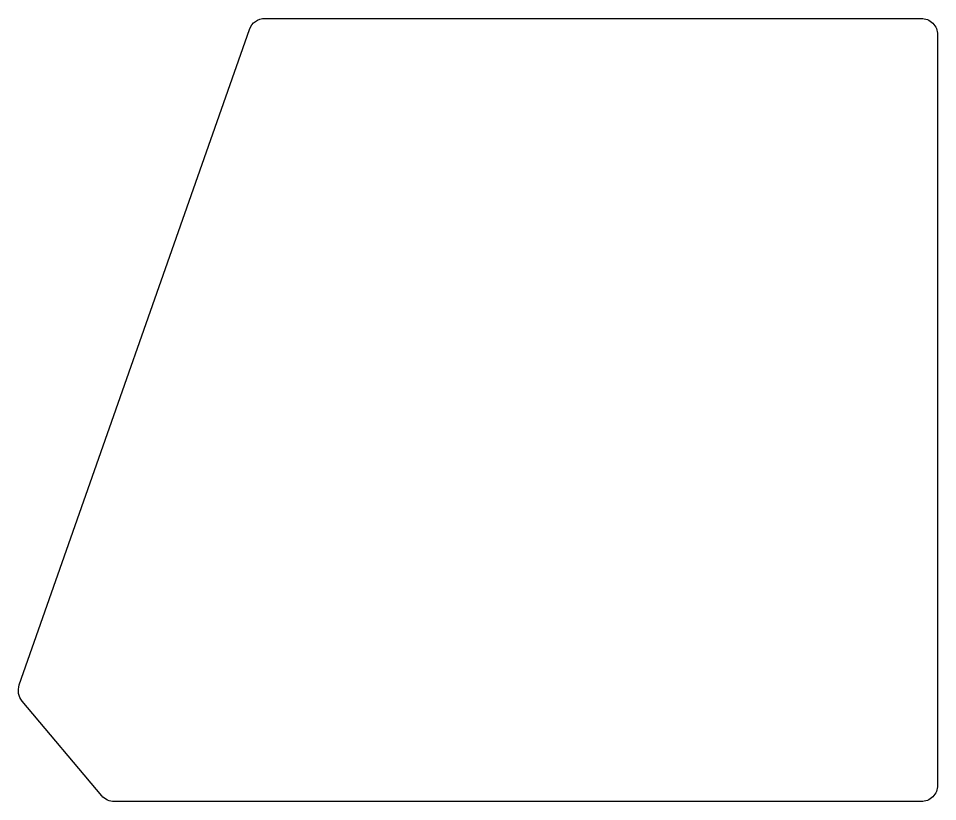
# Model space of a CAD drawing. Header units: millimetres. Extents: x -100 to 0, y 102 to 187.
import ezdxf

# ---------------------------------------------------------------- set-up
doc = ezdxf.new("R2010")
doc.units = ezdxf.units.MM
doc.layers.get('0').update_dxf_attribs({"linetype": 'CONTINUOUS'})

msp = doc.modelspace()

# ---------------------------------------------------------------- linework, layer by layer
msp.add_lwpolyline([(0.3, 185.5), (0.3, 103.75, -0.414214), (-1.5, 101.95), (-89.38, 101.95, -0.221695), (-90.76, 102.59), (-99.42, 112.91, -0.264822), (-99.74, 114.66), (-74.68, 186.1, -0.318512), (-72.98, 187.3), (-1.5, 187.3, -0.414214)], format="xyb", close=True)

doc.saveas('drawing.dxf')
